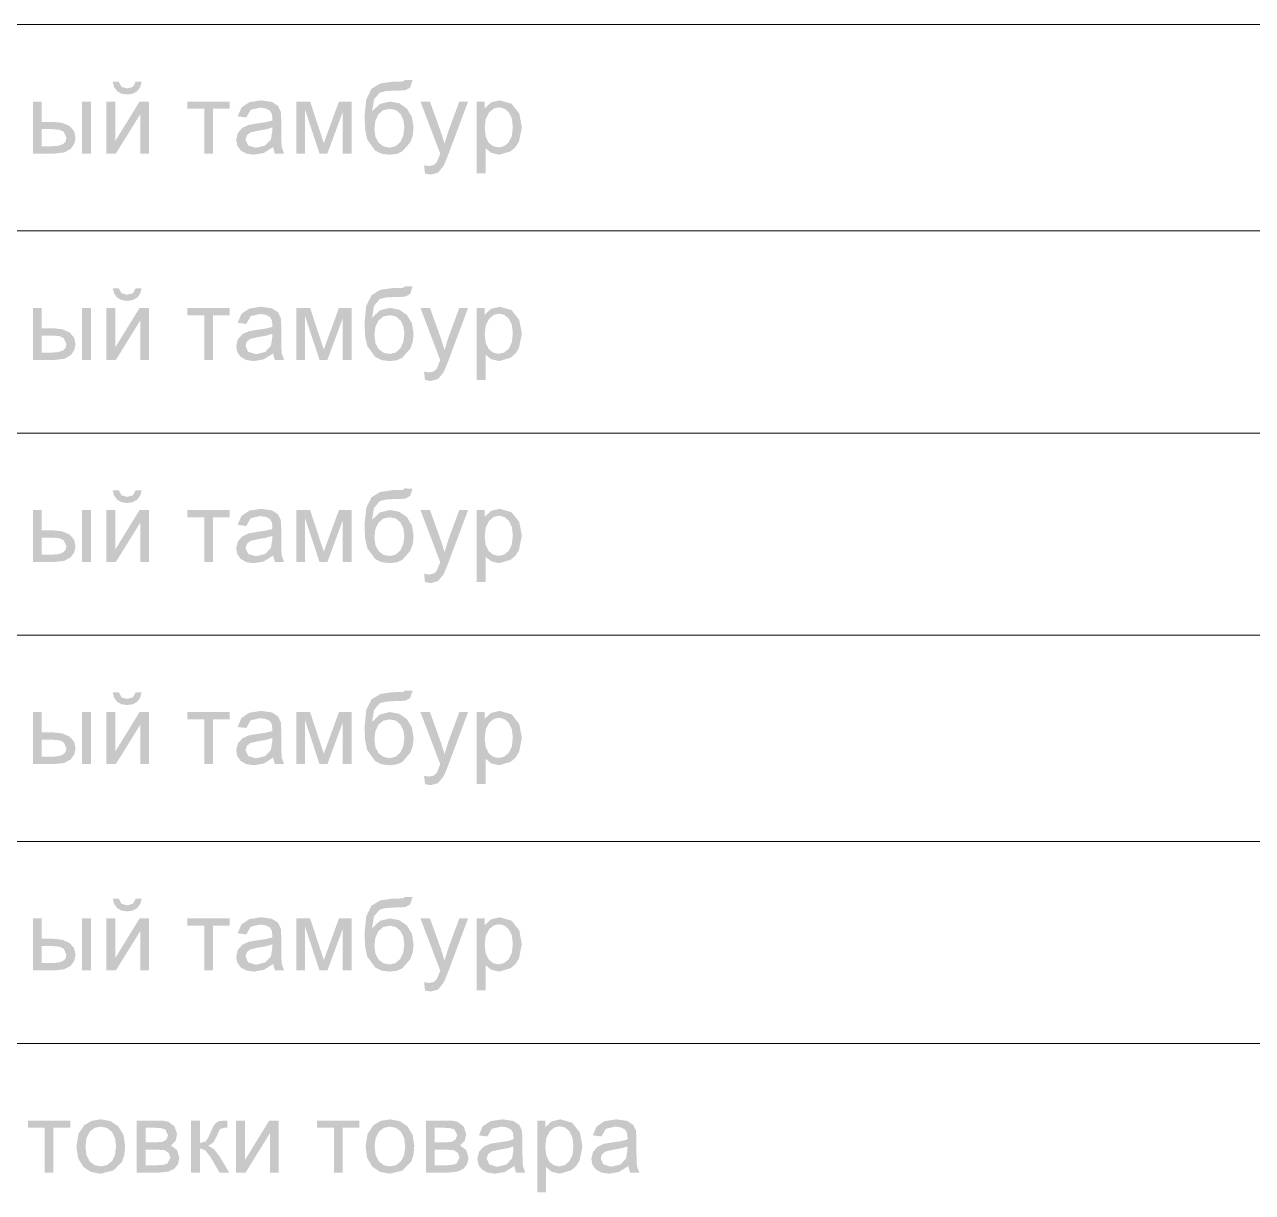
# Model space of a CAD drawing. Header units: millimetres. Extents: x 0 to 420, y 0 to 297.
# Drawn here: x 41.21 to 53.3, y 173.33 to 184.83 of the extents above; entities that cross this region are included whole.
import ezdxf

# ---------------------------------------------------------------- set-up
doc = ezdxf.new("R2010")
doc.units = ezdxf.units.MM

msp = doc.modelspace()

# ---------------------------------------------------------------- hatches: boundary and pattern name
h = msp.add_hatch(color=251)
h.paths.add_polyline_path([(42.01289, 184.069412), (42.099982, 184.069412), (42.099982, 183.679151), (42.340312, 184.069412), (42.434019, 184.069412), (42.434019, 183.557333), (42.347478, 183.557333), (42.347478, 183.945388), (42.106597, 183.557333), (42.01289, 183.557333)], flags=0)
h.paths.add_polyline_path([(42.301727, 184.263439), (42.360707, 184.263439), (42.345893, 184.210109), (42.31661, 184.170835), (42.273546, 184.146306), (42.218494, 184.138314), (42.162752, 184.146237), (42.119826, 184.170284), (42.090129, 184.209627), (42.075729, 184.263439), (42.13526, 184.263439), (42.161718, 184.214381), (42.215737, 184.198396), (42.274717, 184.21383)], flags=0)
h = msp.add_hatch(color=251)
h.paths.add_polyline_path([(44.951554, 184.281078), (45.028173, 184.280527), (45.005022, 184.208318), (44.959822, 184.182411), (44.918757, 184.178208), (44.851233, 184.176899), (44.760765, 184.171593), (44.70461, 184.155952), (44.648386, 184.089255), (44.629093, 183.972398), (44.705712, 184.045158), (44.804931, 184.069412), (44.897122, 184.052048), (44.971949, 183.999958), (45.021559, 183.918516), (45.038095, 183.813096), (45.029551, 183.731241), (45.004471, 183.665922), (44.925647, 183.577176), (44.87149, 183.553612), (44.801624, 183.545757), (44.720182, 183.556092), (44.65941, 183.587098), (44.58224, 183.694034), (44.561914, 183.7834), (44.55523, 183.921135), (44.572249, 184.090702), (44.623581, 184.194537), (44.710811, 184.247385), (44.835248, 184.265093), (44.904701, 184.265644), (44.93612, 184.267849)], flags=0)
h.paths.add_polyline_path([(44.947144, 183.815301), (44.937636, 183.887924), (44.909111, 183.946491), (44.863566, 183.984938), (44.802726, 183.997754), (44.738578, 183.98418), (44.691381, 183.943735), (44.661891, 183.880414), (44.652244, 183.799316), (44.662993, 183.720423), (44.695239, 183.662615), (44.743539, 183.627406), (44.802175, 183.615761), (44.860535, 183.629404), (44.906906, 183.670332), (44.936947, 183.733928)], flags=0)
h = msp.add_hatch(color=251)
h.paths.add_polyline_path([(41.774838, 184.069412), (41.861379, 184.069412), (41.861379, 183.557333), (41.774838, 183.557333)], flags=0)
h.paths.add_polyline_path([(41.289218, 184.069412), (41.375758, 184.069412), (41.375758, 183.86932), (41.486001, 183.86932), (41.581086, 183.85871), (41.651366, 183.827428), (41.69505, 183.777957), (41.709795, 183.712775), (41.69753, 183.6529), (41.661288, 183.602532), (41.598036, 183.568564), (41.505845, 183.557333), (41.289218, 183.557333)], flags=0)
h.paths.add_polyline_path([(41.375758, 183.628991), (41.46726, 183.628991), (41.53754, 183.633952), (41.584669, 183.648834), (41.61099, 183.674741), (41.619947, 183.712224), (41.593488, 183.771204), (41.551665, 183.791048), (41.478836, 183.797662), (41.375758, 183.797662)], flags=0)
for points in [[(42.811043, 184.069412), (43.227211, 184.069412), (43.227211, 183.997754), (43.062397, 183.997754), (43.062397, 183.557333), (42.976408, 183.557333), (42.976408, 183.997754), (42.811043, 183.997754)], [(43.884352, 184.069412), (44.019399, 184.069412), (44.153896, 183.659859), (44.303275, 184.069412), (44.428401, 184.069412), (44.428401, 183.557333), (44.341309, 183.557333), (44.341309, 183.969642), (44.189725, 183.557333), (44.112004, 183.557333), (43.969239, 183.989485), (43.969239, 183.557333), (43.884352, 183.557333)], [(45.150799, 183.359998), (45.141428, 183.441577), (45.191038, 183.43386), (45.236789, 183.443782), (45.265452, 183.470241), (45.276269, 183.493254), (45.292461, 183.535284), (45.300178, 183.55623), (45.105599, 184.069412), (45.199306, 184.069412), (45.305691, 183.772858), (45.342622, 183.654346), (45.378451, 183.771204), (45.488143, 184.069412), (45.574684, 184.069412), (45.380105, 183.548513), (45.352062, 183.477337), (45.331046, 183.432207), (45.27813, 183.369368), (45.207023, 183.349524)], [(42.811043, 182.037412), (43.227211, 182.037412), (43.227211, 181.965754), (43.062397, 181.965754), (43.062397, 181.525333), (42.976408, 181.525333), (42.976408, 181.965754), (42.811043, 181.965754)], [(43.884352, 182.037412), (44.019399, 182.037412), (44.153896, 181.627859), (44.303275, 182.037412), (44.428401, 182.037412), (44.428401, 181.525333), (44.341309, 181.525333), (44.341309, 181.937642), (44.189725, 181.525333), (44.112004, 181.525333), (43.969239, 181.957485), (43.969239, 181.525333), (43.884352, 181.525333)], [(45.150799, 181.327998), (45.141428, 181.409577), (45.191038, 181.40186), (45.236789, 181.411782), (45.265452, 181.438241), (45.276269, 181.461254), (45.292461, 181.503284), (45.300178, 181.52423), (45.105599, 182.037412), (45.199306, 182.037412), (45.305691, 181.740858), (45.342622, 181.622346), (45.378451, 181.739204), (45.488143, 182.037412), (45.574684, 182.037412), (45.380105, 181.516513), (45.352062, 181.445337), (45.331046, 181.400207), (45.27813, 181.337368), (45.207023, 181.317524)], [(42.811043, 180.047745), (43.227211, 180.047745), (43.227211, 179.976087), (43.062397, 179.976087), (43.062397, 179.535666), (42.976408, 179.535666), (42.976408, 179.976087), (42.811043, 179.976087)], [(43.884352, 180.047745), (44.019399, 180.047745), (44.153896, 179.638192), (44.303275, 180.047745), (44.428401, 180.047745), (44.428401, 179.535666), (44.341309, 179.535666), (44.341309, 179.947975), (44.189725, 179.535666), (44.112004, 179.535666), (43.969239, 179.967819), (43.969239, 179.535666), (43.884352, 179.535666)], [(45.150799, 179.338331), (45.141428, 179.419911), (45.191038, 179.412194), (45.236789, 179.422116), (45.265452, 179.448574), (45.276269, 179.471587), (45.292461, 179.513617), (45.300178, 179.534564), (45.105599, 180.047745), (45.199306, 180.047745), (45.305691, 179.751191), (45.342622, 179.63268), (45.378451, 179.749537), (45.488143, 180.047745), (45.574684, 180.047745), (45.380105, 179.526847), (45.352062, 179.455671), (45.331046, 179.41054), (45.27813, 179.347702), (45.207023, 179.327858)], [(42.811043, 178.058078), (43.227211, 178.058078), (43.227211, 177.98642), (43.062397, 177.98642), (43.062397, 177.545999), (42.976408, 177.545999), (42.976408, 177.98642), (42.811043, 177.98642)], [(43.884352, 178.058078), (44.019399, 178.058078), (44.153896, 177.648525), (44.303275, 178.058078), (44.428401, 178.058078), (44.428401, 177.545999), (44.341309, 177.545999), (44.341309, 177.958308), (44.189725, 177.545999), (44.112004, 177.545999), (43.969239, 177.978152), (43.969239, 177.545999), (43.884352, 177.545999)], [(45.150799, 177.348664), (45.141428, 177.430244), (45.191038, 177.422527), (45.236789, 177.432449), (45.265452, 177.458907), (45.276269, 177.481921), (45.292461, 177.523951), (45.300178, 177.544897), (45.105599, 178.058078), (45.199306, 178.058078), (45.305691, 177.761524), (45.342622, 177.643013), (45.378451, 177.759871), (45.488143, 178.058078), (45.574684, 178.058078), (45.380105, 177.53718), (45.352062, 177.466004), (45.331046, 177.420873), (45.27813, 177.358035), (45.207023, 177.338191)], [(42.811043, 176.026078), (43.227211, 176.026078), (43.227211, 175.95442), (43.062397, 175.95442), (43.062397, 175.513999), (42.976408, 175.513999), (42.976408, 175.95442), (42.811043, 175.95442)], [(43.884352, 176.026078), (44.019399, 176.026078), (44.153896, 175.616525), (44.303275, 176.026078), (44.428401, 176.026078), (44.428401, 175.513999), (44.341309, 175.513999), (44.341309, 175.926308), (44.189725, 175.513999), (44.112004, 175.513999), (43.969239, 175.946152), (43.969239, 175.513999), (43.884352, 175.513999)], [(45.150799, 175.316664), (45.141428, 175.398244), (45.191038, 175.390527), (45.236789, 175.400449), (45.265452, 175.426907), (45.276269, 175.449921), (45.292461, 175.491951), (45.300178, 175.512897), (45.105599, 176.026078), (45.199306, 176.026078), (45.305691, 175.729524), (45.342622, 175.611013), (45.378451, 175.727871), (45.488143, 176.026078), (45.574684, 176.026078), (45.380105, 175.50518), (45.352062, 175.434004), (45.331046, 175.388873), (45.27813, 175.326035), (45.207023, 175.306191)], [(41.241101, 174.036412), (41.657268, 174.036412), (41.657268, 173.964754), (41.492455, 173.964754), (41.492455, 173.524333), (41.406465, 173.524333), (41.406465, 173.964754), (41.241101, 173.964754)], [(42.847181, 174.036412), (42.934273, 174.036412), (42.934273, 173.815374), (42.992151, 173.830808), (43.012546, 173.861883), (43.041209, 173.923964), (43.063947, 173.974055), (43.08255, 174.00389), (43.11893, 174.029797), (43.186179, 174.036412), (43.203266, 174.036412), (43.203266, 173.964754), (43.179013, 173.965305), (43.135467, 173.954832), (43.122306, 173.933748), (43.104599, 173.891993), (43.068218, 173.82254), (43.017507, 173.787262), (43.073042, 173.753776), (43.12775, 173.683083), (43.222559, 173.524333), (43.127199, 173.524333), (43.034594, 173.683083), (42.984434, 173.745921), (42.934273, 173.761355), (42.934273, 173.524333), (42.847181, 173.524333)], [(43.289922, 174.036412), (43.377014, 174.036412), (43.377014, 173.646151), (43.617344, 174.036412), (43.71105, 174.036412), (43.71105, 173.524333), (43.62451, 173.524333), (43.62451, 173.912388), (43.383629, 173.524333), (43.289922, 173.524333)], [(44.088075, 174.036412), (44.504242, 174.036412), (44.504242, 173.964754), (44.339429, 173.964754), (44.339429, 173.524333), (44.253439, 173.524333), (44.253439, 173.964754), (44.088075, 173.964754)]]:
    msp.add_hatch(color=251).paths.add_polyline_path(points, flags=0)
h = msp.add_hatch(color=251)
h.paths.add_polyline_path([(43.654865, 183.620722), (43.56171, 183.562294), (43.465798, 183.545757), (43.391109, 183.556092), (43.336263, 183.587098), (43.302294, 183.633952), (43.291063, 183.69238), (43.308151, 183.760731), (43.352799, 183.810892), (43.415638, 183.839555), (43.492808, 183.852784), (43.58362, 183.866013), (43.647148, 183.88255), (43.647699, 183.905149), (43.641567, 183.95028), (43.623446, 183.980115), (43.581691, 184.001957), (43.524227, 184.009329), (43.433828, 183.987832), (43.390833, 183.911764), (43.305946, 183.92334), (43.34398, 184.011534), (43.420599, 184.062797), (43.536905, 184.080987), (43.643289, 184.065553), (43.703923, 184.026417), (43.730933, 183.967988), (43.735342, 183.887511), (43.735342, 183.771755), (43.736652, 183.673019), (43.740855, 183.618517), (43.762903, 183.557333), (43.671953, 183.557333)], flags=0)
h.paths.add_polyline_path([(43.647148, 183.814199), (43.588099, 183.796284), (43.505486, 183.781677), (43.429969, 183.764038), (43.395794, 183.735926), (43.383667, 183.694585), (43.409574, 183.636708), (43.486744, 183.613557), (43.576041, 183.635605), (43.633368, 183.695688), (43.647148, 183.78278)], flags=0)
h = msp.add_hatch(color=251)
h.paths.add_polyline_path([(45.65944, 183.3611), (45.65944, 184.069412), (45.738815, 184.069412), (45.738815, 184.003266), (45.801654, 184.061143), (45.887092, 184.080987), (46.002847, 184.047363), (46.078364, 183.952003), (46.104271, 183.817506), (46.076159, 183.675844), (46.041501, 183.620171), (45.994028, 183.579381), (45.881029, 183.545757), (45.802756, 183.563947), (45.746532, 183.610249), (45.746532, 183.3611)], flags=0)
h.paths.add_polyline_path([(45.738264, 183.81034), (45.748186, 183.724282), (45.777951, 183.664268), (45.822118, 183.629059), (45.874965, 183.617415), (45.928709, 183.629473), (45.974184, 183.665922), (46.00519, 183.728347), (46.015525, 183.818057), (46.005328, 183.903289), (45.975287, 183.964129), (45.930983, 184.000854), (45.878824, 184.013188), (45.826665, 184.000096), (45.780708, 183.961373), (45.748737, 183.897639)], flags=0)
h = msp.add_hatch(color=251)
h.paths.add_polyline_path([(42.01289, 182.037412), (42.099982, 182.037412), (42.099982, 181.647151), (42.340312, 182.037412), (42.434019, 182.037412), (42.434019, 181.525333), (42.347478, 181.525333), (42.347478, 181.913388), (42.106597, 181.525333), (42.01289, 181.525333)], flags=0)
h.paths.add_polyline_path([(42.301727, 182.231439), (42.360707, 182.231439), (42.345893, 182.178109), (42.31661, 182.138835), (42.273546, 182.114306), (42.218494, 182.106314), (42.162752, 182.114237), (42.119826, 182.138284), (42.090129, 182.177627), (42.075729, 182.231439), (42.13526, 182.231439), (42.161718, 182.182381), (42.215737, 182.166396), (42.274717, 182.18183)], flags=0)
h = msp.add_hatch(color=251)
h.paths.add_polyline_path([(44.951554, 182.249078), (45.028173, 182.248527), (45.005022, 182.176318), (44.959822, 182.150411), (44.918757, 182.146208), (44.851233, 182.144899), (44.760765, 182.139593), (44.70461, 182.123952), (44.648386, 182.057255), (44.629093, 181.940398), (44.705712, 182.013158), (44.804931, 182.037412), (44.897122, 182.020048), (44.971949, 181.967958), (45.021559, 181.886516), (45.038095, 181.781096), (45.029551, 181.699241), (45.004471, 181.633922), (44.925647, 181.545176), (44.87149, 181.521612), (44.801624, 181.513757), (44.720182, 181.524092), (44.65941, 181.555098), (44.58224, 181.662034), (44.561914, 181.7514), (44.55523, 181.889135), (44.572249, 182.058702), (44.623581, 182.162537), (44.710811, 182.215385), (44.835248, 182.233093), (44.904701, 182.233644), (44.93612, 182.235849)], flags=0)
h.paths.add_polyline_path([(44.947144, 181.783301), (44.937636, 181.855924), (44.909111, 181.914491), (44.863566, 181.952938), (44.802726, 181.965754), (44.738578, 181.95218), (44.691381, 181.911735), (44.661891, 181.848414), (44.652244, 181.767316), (44.662993, 181.688423), (44.695239, 181.630615), (44.743539, 181.595406), (44.802175, 181.583761), (44.860535, 181.597404), (44.906906, 181.638332), (44.936947, 181.701928)], flags=0)
h = msp.add_hatch(color=251)
h.paths.add_polyline_path([(41.774838, 182.037412), (41.861379, 182.037412), (41.861379, 181.525333), (41.774838, 181.525333)], flags=0)
h.paths.add_polyline_path([(41.289218, 182.037412), (41.375758, 182.037412), (41.375758, 181.83732), (41.486001, 181.83732), (41.581086, 181.82671), (41.651366, 181.795428), (41.69505, 181.745957), (41.709795, 181.680775), (41.69753, 181.6209), (41.661288, 181.570532), (41.598036, 181.536564), (41.505845, 181.525333), (41.289218, 181.525333)], flags=0)
h.paths.add_polyline_path([(41.375758, 181.596991), (41.46726, 181.596991), (41.53754, 181.601952), (41.584669, 181.616834), (41.61099, 181.642741), (41.619947, 181.680224), (41.593488, 181.739204), (41.551665, 181.759048), (41.478836, 181.765662), (41.375758, 181.765662)], flags=0)
h = msp.add_hatch(color=251)
h.paths.add_polyline_path([(43.654865, 181.588722), (43.56171, 181.530294), (43.465798, 181.513757), (43.391109, 181.524092), (43.336263, 181.555098), (43.302294, 181.601952), (43.291063, 181.66038), (43.308151, 181.728731), (43.352799, 181.778892), (43.415638, 181.807555), (43.492808, 181.820784), (43.58362, 181.834013), (43.647148, 181.85055), (43.647699, 181.873149), (43.641567, 181.91828), (43.623446, 181.948115), (43.581691, 181.969957), (43.524227, 181.977329), (43.433828, 181.955832), (43.390833, 181.879764), (43.305946, 181.89134), (43.34398, 181.979534), (43.420599, 182.030797), (43.536905, 182.048987), (43.643289, 182.033553), (43.703923, 181.994417), (43.730933, 181.935988), (43.735342, 181.855511), (43.735342, 181.739755), (43.736652, 181.641019), (43.740855, 181.586518), (43.762903, 181.525333), (43.671953, 181.525333)], flags=0)
h.paths.add_polyline_path([(43.647148, 181.782199), (43.588099, 181.764284), (43.505486, 181.749677), (43.429969, 181.732038), (43.395794, 181.703926), (43.383667, 181.662585), (43.409574, 181.604708), (43.486744, 181.581557), (43.576041, 181.603605), (43.633368, 181.663688), (43.647148, 181.75078)], flags=0)
h = msp.add_hatch(color=251)
h.paths.add_polyline_path([(45.65944, 181.3291), (45.65944, 182.037412), (45.738815, 182.037412), (45.738815, 181.971266), (45.801654, 182.029143), (45.887092, 182.048987), (46.002847, 182.015363), (46.078364, 181.920003), (46.104271, 181.785506), (46.076159, 181.643844), (46.041501, 181.588171), (45.994028, 181.547381), (45.881029, 181.513757), (45.802756, 181.531947), (45.746532, 181.578249), (45.746532, 181.3291)], flags=0)
h.paths.add_polyline_path([(45.738264, 181.77834), (45.748186, 181.692282), (45.777951, 181.632268), (45.822118, 181.597059), (45.874965, 181.585415), (45.928709, 181.597473), (45.974184, 181.633922), (46.00519, 181.696347), (46.015525, 181.786057), (46.005328, 181.871289), (45.975287, 181.932129), (45.930983, 181.968854), (45.878824, 181.981188), (45.826665, 181.968096), (45.780708, 181.929373), (45.748737, 181.865639)], flags=0)
h = msp.add_hatch(color=251)
h.paths.add_polyline_path([(42.01289, 180.047745), (42.099982, 180.047745), (42.099982, 179.657485), (42.340312, 180.047745), (42.434019, 180.047745), (42.434019, 179.535666), (42.347478, 179.535666), (42.347478, 179.923722), (42.106597, 179.535666), (42.01289, 179.535666)], flags=0)
h.paths.add_polyline_path([(42.301727, 180.241773), (42.360707, 180.241773), (42.345893, 180.188443), (42.31661, 180.149169), (42.273546, 180.124639), (42.218494, 180.116647), (42.162752, 180.124571), (42.119826, 180.148617), (42.090129, 180.18796), (42.075729, 180.241773), (42.13526, 180.241773), (42.161718, 180.192715), (42.215737, 180.176729), (42.274717, 180.192163)], flags=0)
h = msp.add_hatch(color=251)
h.paths.add_polyline_path([(44.951554, 180.259412), (45.028173, 180.25886), (45.005022, 180.186651), (44.959822, 180.160744), (44.918757, 180.156541), (44.851233, 180.155232), (44.760765, 180.149926), (44.70461, 180.134286), (44.648386, 180.067589), (44.629093, 179.950731), (44.705712, 180.023491), (44.804931, 180.047745), (44.897122, 180.030382), (44.971949, 179.978292), (45.021559, 179.89685), (45.038095, 179.79143), (45.029551, 179.709574), (45.004471, 179.644255), (44.925647, 179.55551), (44.87149, 179.531945), (44.801624, 179.52409), (44.720182, 179.534426), (44.65941, 179.565432), (44.58224, 179.672367), (44.561914, 179.761733), (44.55523, 179.899468), (44.572249, 180.069036), (44.623581, 180.172871), (44.710811, 180.225719), (44.835248, 180.243426), (44.904701, 180.243978), (44.93612, 180.246182)], flags=0)
h.paths.add_polyline_path([(44.947144, 179.793635), (44.937636, 179.866257), (44.909111, 179.924824), (44.863566, 179.963271), (44.802726, 179.976087), (44.738578, 179.962513), (44.691381, 179.922068), (44.661891, 179.858747), (44.652244, 179.777649), (44.662993, 179.698757), (44.695239, 179.640948), (44.743539, 179.605739), (44.802175, 179.594095), (44.860535, 179.607737), (44.906906, 179.648665), (44.936947, 179.712262)], flags=0)
h = msp.add_hatch(color=251)
h.paths.add_polyline_path([(41.774838, 180.047745), (41.861379, 180.047745), (41.861379, 179.535666), (41.774838, 179.535666)], flags=0)
h.paths.add_polyline_path([(41.289218, 180.047745), (41.375758, 180.047745), (41.375758, 179.847654), (41.486001, 179.847654), (41.581086, 179.837043), (41.651366, 179.805761), (41.69505, 179.75629), (41.709795, 179.691109), (41.69753, 179.631233), (41.661288, 179.580866), (41.598036, 179.546897), (41.505845, 179.535666), (41.289218, 179.535666)], flags=0)
h.paths.add_polyline_path([(41.375758, 179.607324), (41.46726, 179.607324), (41.53754, 179.612285), (41.584669, 179.627168), (41.61099, 179.653075), (41.619947, 179.690557), (41.593488, 179.749537), (41.551665, 179.769381), (41.478836, 179.775996), (41.375758, 179.775996)], flags=0)
h = msp.add_hatch(color=251)
h.paths.add_polyline_path([(43.654865, 179.599056), (43.56171, 179.540627), (43.465798, 179.52409), (43.391109, 179.534426), (43.336263, 179.565432), (43.302294, 179.612285), (43.291063, 179.670714), (43.308151, 179.739064), (43.352799, 179.789225), (43.415638, 179.817888), (43.492808, 179.831117), (43.58362, 179.844347), (43.647148, 179.860883), (43.647699, 179.883483), (43.641567, 179.928614), (43.623446, 179.958448), (43.581691, 179.98029), (43.524227, 179.987662), (43.433828, 179.966165), (43.390833, 179.890097), (43.305946, 179.901673), (43.34398, 179.989867), (43.420599, 180.04113), (43.536905, 180.05932), (43.643289, 180.043886), (43.703923, 180.00475), (43.730933, 179.946321), (43.735342, 179.865844), (43.735342, 179.750089), (43.736652, 179.651352), (43.740855, 179.596851), (43.762903, 179.535666), (43.671953, 179.535666)], flags=0)
h.paths.add_polyline_path([(43.647148, 179.792532), (43.588099, 179.774618), (43.505486, 179.760011), (43.429969, 179.742372), (43.395794, 179.71426), (43.383667, 179.672919), (43.409574, 179.615041), (43.486744, 179.59189), (43.576041, 179.613939), (43.633368, 179.674021), (43.647148, 179.761113)], flags=0)
h = msp.add_hatch(color=251)
h.paths.add_polyline_path([(45.65944, 179.339433), (45.65944, 180.047745), (45.738815, 180.047745), (45.738815, 179.981599), (45.801654, 180.039477), (45.887092, 180.05932), (46.002847, 180.025696), (46.078364, 179.930336), (46.104271, 179.79584), (46.076159, 179.654177), (46.041501, 179.598504), (45.994028, 179.557715), (45.881029, 179.52409), (45.802756, 179.542281), (45.746532, 179.588583), (45.746532, 179.339433)], flags=0)
h.paths.add_polyline_path([(45.738264, 179.788674), (45.748186, 179.702615), (45.777951, 179.642602), (45.822118, 179.607393), (45.874965, 179.595748), (45.928709, 179.607806), (45.974184, 179.644255), (46.00519, 179.70668), (46.015525, 179.796391), (46.005328, 179.881622), (45.975287, 179.942463), (45.930983, 179.979188), (45.878824, 179.991521), (45.826665, 179.97843), (45.780708, 179.939707), (45.748737, 179.875972)], flags=0)
h = msp.add_hatch(color=251)
h.paths.add_polyline_path([(42.01289, 178.058078), (42.099982, 178.058078), (42.099982, 177.667818), (42.340312, 178.058078), (42.434019, 178.058078), (42.434019, 177.545999), (42.347478, 177.545999), (42.347478, 177.934055), (42.106597, 177.545999), (42.01289, 177.545999)], flags=0)
h.paths.add_polyline_path([(42.301727, 178.252106), (42.360707, 178.252106), (42.345893, 178.198776), (42.31661, 178.159502), (42.273546, 178.134973), (42.218494, 178.12698), (42.162752, 178.134904), (42.119826, 178.158951), (42.090129, 178.198294), (42.075729, 178.252106), (42.13526, 178.252106), (42.161718, 178.203048), (42.215737, 178.187063), (42.274717, 178.202497)], flags=0)
h = msp.add_hatch(color=251)
h.paths.add_polyline_path([(44.951554, 178.269745), (45.028173, 178.269194), (45.005022, 178.196985), (44.959822, 178.171077), (44.918757, 178.166874), (44.851233, 178.165565), (44.760765, 178.16026), (44.70461, 178.144619), (44.648386, 178.077922), (44.629093, 177.961064), (44.705712, 178.033825), (44.804931, 178.058078), (44.897122, 178.040715), (44.971949, 177.988625), (45.021559, 177.907183), (45.038095, 177.801763), (45.029551, 177.719908), (45.004471, 177.654589), (44.925647, 177.565843), (44.87149, 177.542279), (44.801624, 177.534424), (44.720182, 177.544759), (44.65941, 177.575765), (44.58224, 177.682701), (44.561914, 177.772066), (44.55523, 177.909801), (44.572249, 178.079369), (44.623581, 178.183204), (44.710811, 178.236052), (44.835248, 178.25376), (44.904701, 178.254311), (44.93612, 178.256516)], flags=0)
h.paths.add_polyline_path([(44.947144, 177.803968), (44.937636, 177.876591), (44.909111, 177.935157), (44.863566, 177.973605), (44.802726, 177.98642), (44.738578, 177.972847), (44.691381, 177.932401), (44.661891, 177.86908), (44.652244, 177.787983), (44.662993, 177.70909), (44.695239, 177.651281), (44.743539, 177.616073), (44.802175, 177.604428), (44.860535, 177.618071), (44.906906, 177.658998), (44.936947, 177.722595)], flags=0)
h = msp.add_hatch(color=251)
h.paths.add_polyline_path([(41.774838, 178.058078), (41.861379, 178.058078), (41.861379, 177.545999), (41.774838, 177.545999)], flags=0)
h.paths.add_polyline_path([(41.289218, 178.058078), (41.375758, 178.058078), (41.375758, 177.857987), (41.486001, 177.857987), (41.581086, 177.847376), (41.651366, 177.816095), (41.69505, 177.766623), (41.709795, 177.701442), (41.69753, 177.641566), (41.661288, 177.591199), (41.598036, 177.55723), (41.505845, 177.545999), (41.289218, 177.545999)], flags=0)
h.paths.add_polyline_path([(41.375758, 177.617657), (41.46726, 177.617657), (41.53754, 177.622618), (41.584669, 177.637501), (41.61099, 177.663408), (41.619947, 177.700891), (41.593488, 177.759871), (41.551665, 177.779715), (41.478836, 177.786329), (41.375758, 177.786329)], flags=0)
h = msp.add_hatch(color=251)
h.paths.add_polyline_path([(43.654865, 177.609389), (43.56171, 177.55096), (43.465798, 177.534424), (43.391109, 177.544759), (43.336263, 177.575765), (43.302294, 177.622618), (43.291063, 177.681047), (43.308151, 177.749398), (43.352799, 177.799558), (43.415638, 177.828222), (43.492808, 177.841451), (43.58362, 177.85468), (43.647148, 177.871216), (43.647699, 177.893816), (43.641567, 177.938947), (43.623446, 177.968781), (43.581691, 177.990623), (43.524227, 177.997996), (43.433828, 177.976498), (43.390833, 177.900431), (43.305946, 177.912006), (43.34398, 178.000201), (43.420599, 178.051464), (43.536905, 178.069654), (43.643289, 178.05422), (43.703923, 178.015083), (43.730933, 177.956655), (43.735342, 177.876177), (43.735342, 177.760422), (43.736652, 177.661686), (43.740855, 177.607184), (43.762903, 177.545999), (43.671953, 177.545999)], flags=0)
h.paths.add_polyline_path([(43.647148, 177.802866), (43.588099, 177.784951), (43.505486, 177.770344), (43.429969, 177.752705), (43.395794, 177.724593), (43.383667, 177.683252), (43.409574, 177.625374), (43.486744, 177.602223), (43.576041, 177.624272), (43.633368, 177.684354), (43.647148, 177.771446)], flags=0)
h = msp.add_hatch(color=251)
h.paths.add_polyline_path([(45.65944, 177.349767), (45.65944, 178.058078), (45.738815, 178.058078), (45.738815, 177.991932), (45.801654, 178.04981), (45.887092, 178.069654), (46.002847, 178.03603), (46.078364, 177.940669), (46.104271, 177.806173), (46.076159, 177.664511), (46.041501, 177.608838), (45.994028, 177.568048), (45.881029, 177.534424), (45.802756, 177.552614), (45.746532, 177.598916), (45.746532, 177.349767)], flags=0)
h.paths.add_polyline_path([(45.738264, 177.799007), (45.748186, 177.712949), (45.777951, 177.652935), (45.822118, 177.617726), (45.874965, 177.606082), (45.928709, 177.61814), (45.974184, 177.654589), (46.00519, 177.717014), (46.015525, 177.806724), (46.005328, 177.891956), (45.975287, 177.952796), (45.930983, 177.989521), (45.878824, 178.001854), (45.826665, 177.988763), (45.780708, 177.95004), (45.748737, 177.886306)], flags=0)
h = msp.add_hatch(color=251)
h.paths.add_polyline_path([(42.01289, 176.026078), (42.099982, 176.026078), (42.099982, 175.635818), (42.340312, 176.026078), (42.434019, 176.026078), (42.434019, 175.513999), (42.347478, 175.513999), (42.347478, 175.902055), (42.106597, 175.513999), (42.01289, 175.513999)], flags=0)
h.paths.add_polyline_path([(42.301727, 176.220106), (42.360707, 176.220106), (42.345893, 176.166776), (42.31661, 176.127502), (42.273546, 176.102973), (42.218494, 176.09498), (42.162752, 176.102904), (42.119826, 176.126951), (42.090129, 176.166294), (42.075729, 176.220106), (42.13526, 176.220106), (42.161718, 176.171048), (42.215737, 176.155063), (42.274717, 176.170497)], flags=0)
h = msp.add_hatch(color=251)
h.paths.add_polyline_path([(44.951554, 176.237745), (45.028173, 176.237194), (45.005022, 176.164985), (44.959822, 176.139077), (44.918757, 176.134874), (44.851233, 176.133565), (44.760765, 176.12826), (44.70461, 176.112619), (44.648386, 176.045922), (44.629093, 175.929064), (44.705712, 176.001825), (44.804931, 176.026078), (44.897122, 176.008715), (44.971949, 175.956625), (45.021559, 175.875183), (45.038095, 175.769763), (45.029551, 175.687908), (45.004471, 175.622589), (44.925647, 175.533843), (44.87149, 175.510279), (44.801624, 175.502424), (44.720182, 175.512759), (44.65941, 175.543765), (44.58224, 175.650701), (44.561914, 175.740066), (44.55523, 175.877801), (44.572249, 176.047369), (44.623581, 176.151204), (44.710811, 176.204052), (44.835248, 176.22176), (44.904701, 176.222311), (44.93612, 176.224516)], flags=0)
h.paths.add_polyline_path([(44.947144, 175.771968), (44.937636, 175.844591), (44.909111, 175.903157), (44.863566, 175.941605), (44.802726, 175.95442), (44.738578, 175.940847), (44.691381, 175.900401), (44.661891, 175.83708), (44.652244, 175.755983), (44.662993, 175.67709), (44.695239, 175.619281), (44.743539, 175.584073), (44.802175, 175.572428), (44.860535, 175.586071), (44.906906, 175.626998), (44.936947, 175.690595)], flags=0)
h = msp.add_hatch(color=251)
h.paths.add_polyline_path([(43.654865, 175.577389), (43.56171, 175.51896), (43.465798, 175.502424), (43.391109, 175.512759), (43.336263, 175.543765), (43.302294, 175.590618), (43.291063, 175.649047), (43.308151, 175.717398), (43.352799, 175.767558), (43.415638, 175.796222), (43.492808, 175.809451), (43.58362, 175.82268), (43.647148, 175.839216), (43.647699, 175.861816), (43.641567, 175.906947), (43.623446, 175.936781), (43.581691, 175.958623), (43.524227, 175.965996), (43.433828, 175.944498), (43.390833, 175.868431), (43.305946, 175.880006), (43.34398, 175.968201), (43.420599, 176.019464), (43.536905, 176.037654), (43.643289, 176.02222), (43.703923, 175.983083), (43.730933, 175.924655), (43.735342, 175.844177), (43.735342, 175.728422), (43.736652, 175.629686), (43.740855, 175.575184), (43.762903, 175.513999), (43.671953, 175.513999)], flags=0)
h.paths.add_polyline_path([(43.647148, 175.770866), (43.588099, 175.752951), (43.505486, 175.738344), (43.429969, 175.720705), (43.395794, 175.692593), (43.383667, 175.651252), (43.409574, 175.593374), (43.486744, 175.570223), (43.576041, 175.592272), (43.633368, 175.652354), (43.647148, 175.739446)], flags=0)
h = msp.add_hatch(color=251)
h.paths.add_polyline_path([(45.65944, 175.317767), (45.65944, 176.026078), (45.738815, 176.026078), (45.738815, 175.959932), (45.801654, 176.01781), (45.887092, 176.037654), (46.002847, 176.00403), (46.078364, 175.908669), (46.104271, 175.774173), (46.076159, 175.632511), (46.041501, 175.576838), (45.994028, 175.536048), (45.881029, 175.502424), (45.802756, 175.520614), (45.746532, 175.566916), (45.746532, 175.317767)], flags=0)
h.paths.add_polyline_path([(45.738264, 175.767007), (45.748186, 175.680949), (45.777951, 175.620935), (45.822118, 175.585726), (45.874965, 175.574082), (45.928709, 175.58614), (45.974184, 175.622589), (46.00519, 175.685014), (46.015525, 175.774724), (46.005328, 175.859956), (45.975287, 175.920796), (45.930983, 175.957521), (45.878824, 175.969854), (45.826665, 175.956763), (45.780708, 175.91804), (45.748737, 175.854306)], flags=0)
h = msp.add_hatch(color=251)
h.paths.add_polyline_path([(41.774838, 176.026078), (41.861379, 176.026078), (41.861379, 175.513999), (41.774838, 175.513999)], flags=0)
h.paths.add_polyline_path([(41.289218, 176.026078), (41.375758, 176.026078), (41.375758, 175.825987), (41.486001, 175.825987), (41.581086, 175.815376), (41.651366, 175.784095), (41.69505, 175.734623), (41.709795, 175.669442), (41.69753, 175.609566), (41.661288, 175.559199), (41.598036, 175.52523), (41.505845, 175.513999), (41.289218, 175.513999)], flags=0)
h.paths.add_polyline_path([(41.375758, 175.585657), (41.46726, 175.585657), (41.53754, 175.590618), (41.584669, 175.605501), (41.61099, 175.631408), (41.619947, 175.668891), (41.593488, 175.727871), (41.551665, 175.747715), (41.478836, 175.754329), (41.375758, 175.754329)], flags=0)
h = msp.add_hatch(color=251)
h.paths.add_polyline_path([(41.718364, 173.780648), (41.737932, 173.904327), (41.797188, 173.991212), (41.870431, 174.033656), (41.958143, 174.047987), (42.054123, 174.030624), (42.130673, 173.978534), (42.181041, 173.896196), (42.197922, 173.787814), (42.19048, 173.699068), (42.168156, 173.63182), (42.082166, 173.544176), (41.958143, 173.512757), (41.860991, 173.529845), (41.78451, 173.581659), (41.734901, 173.66565)], flags=0)
h.paths.add_polyline_path([(41.80711, 173.780648), (41.817859, 173.694176), (41.850105, 173.632922), (41.898543, 173.596473), (41.958143, 173.584415), (42.017261, 173.596542), (42.06563, 173.633473), (42.097876, 173.695416), (42.108625, 173.783404), (42.097876, 173.8665), (42.06563, 173.927271), (42.017261, 173.963996), (41.958143, 173.976329), (41.898543, 173.963996), (41.850105, 173.927271), (41.817859, 173.866155)], flags=0)
h = msp.add_hatch(color=251)
h.paths.add_polyline_path([(42.312204, 174.036412), (42.512296, 174.036412), (42.576443, 174.033242), (42.621987, 174.024285), (42.683723, 173.979085), (42.709631, 173.900813), (42.694197, 173.83632), (42.648997, 173.791121), (42.708528, 173.745921), (42.732782, 173.667649), (42.717141, 173.604121), (42.680416, 173.55961), (42.622539, 173.533083), (42.543164, 173.524333), (42.312204, 173.524333)], flags=0)
h.paths.add_polyline_path([(42.399296, 173.820886), (42.491901, 173.820886), (42.567417, 173.826399), (42.6049, 173.850101), (42.621436, 173.892544), (42.592773, 173.948768), (42.553843, 173.960688), (42.494657, 173.964754), (42.399296, 173.964754)], flags=0)
h.paths.add_polyline_path([(42.399296, 173.595991), (42.513398, 173.595991), (42.575479, 173.600194), (42.614822, 173.613078), (42.643485, 173.672058), (42.6275, 173.717258), (42.586158, 173.744268), (42.504027, 173.74978), (42.399296, 173.74978)], flags=0)
h = msp.add_hatch(color=251)
h.paths.add_polyline_path([(44.565339, 173.780648), (44.584907, 173.904327), (44.644162, 173.991212), (44.717405, 174.033656), (44.805117, 174.047987), (44.901098, 174.030624), (44.977648, 173.978534), (45.028015, 173.896196), (45.044896, 173.787814), (45.037454, 173.699068), (45.01513, 173.63182), (44.929141, 173.544176), (44.805117, 173.512757), (44.707966, 173.529845), (44.631484, 173.581659), (44.581875, 173.66565)], flags=0)
h.paths.add_polyline_path([(44.654084, 173.780648), (44.664833, 173.694176), (44.697079, 173.632922), (44.745517, 173.596473), (44.805117, 173.584415), (44.864235, 173.596542), (44.912604, 173.633473), (44.94485, 173.695416), (44.955599, 173.783404), (44.94485, 173.8665), (44.912604, 173.927271), (44.864235, 173.963996), (44.805117, 173.976329), (44.745517, 173.963996), (44.697079, 173.927271), (44.664833, 173.866155)], flags=0)
h = msp.add_hatch(color=251)
h.paths.add_polyline_path([(45.159179, 174.036412), (45.35927, 174.036412), (45.423417, 174.033242), (45.468962, 174.024285), (45.530698, 173.979085), (45.556605, 173.900813), (45.541171, 173.83632), (45.495971, 173.791121), (45.555502, 173.745921), (45.579756, 173.667649), (45.564115, 173.604121), (45.52739, 173.55961), (45.469513, 173.533083), (45.390138, 173.524333), (45.159179, 173.524333)], flags=0)
h.paths.add_polyline_path([(45.246271, 173.820886), (45.338875, 173.820886), (45.414391, 173.826399), (45.451874, 173.850101), (45.46841, 173.892544), (45.439747, 173.948768), (45.400818, 173.960688), (45.341631, 173.964754), (45.246271, 173.964754)], flags=0)
h.paths.add_polyline_path([(45.246271, 173.595991), (45.360372, 173.595991), (45.422453, 173.600194), (45.461796, 173.613078), (45.490459, 173.672058), (45.474474, 173.717258), (45.433133, 173.744268), (45.351002, 173.74978), (45.246271, 173.74978)], flags=0)
h = msp.add_hatch(color=251)
h.paths.add_polyline_path([(46.029294, 173.587722), (45.936139, 173.529294), (45.840227, 173.512757), (45.765538, 173.523092), (45.710692, 173.554098), (45.676723, 173.600952), (45.665492, 173.65938), (45.68258, 173.727731), (45.727228, 173.777892), (45.790067, 173.806555), (45.867237, 173.819784), (45.95805, 173.833013), (46.021577, 173.84955), (46.022128, 173.872149), (46.015996, 173.91728), (45.997875, 173.947115), (45.95612, 173.968957), (45.898656, 173.976329), (45.808257, 173.954832), (45.765262, 173.878764), (45.680375, 173.89034), (45.718409, 173.978534), (45.795028, 174.029797), (45.911334, 174.047987), (46.017719, 174.032553), (46.078352, 173.993417), (46.105362, 173.934988), (46.109772, 173.854511), (46.109772, 173.738755), (46.111081, 173.640019), (46.115284, 173.585518), (46.137332, 173.524333), (46.046382, 173.524333)], flags=0)
h.paths.add_polyline_path([(46.021577, 173.781199), (45.962528, 173.763284), (45.879915, 173.748677), (45.804398, 173.731038), (45.770223, 173.702926), (45.758096, 173.661585), (45.784003, 173.603708), (45.861174, 173.580557), (45.95047, 173.602605), (46.007797, 173.662688), (46.021577, 173.74978)], flags=0)
h = msp.add_hatch(color=251)
h.paths.add_polyline_path([(46.256025, 173.3281), (46.256025, 174.036412), (46.3354, 174.036412), (46.3354, 173.970266), (46.398238, 174.028143), (46.483677, 174.047987), (46.599432, 174.014363), (46.674949, 173.919003), (46.700856, 173.784506), (46.672744, 173.642844), (46.638086, 173.587171), (46.590613, 173.546381), (46.477613, 173.512757), (46.399341, 173.530947), (46.343117, 173.577249), (46.343117, 173.3281)], flags=0)
h.paths.add_polyline_path([(46.334849, 173.77734), (46.344771, 173.691282), (46.374536, 173.631268), (46.418702, 173.59606), (46.47155, 173.584415), (46.525294, 173.596473), (46.570769, 173.632922), (46.601775, 173.695347), (46.61211, 173.785057), (46.601912, 173.870289), (46.571871, 173.93113), (46.527567, 173.967854), (46.475409, 173.980188), (46.42325, 173.967096), (46.377292, 173.928373), (46.345322, 173.864639)], flags=0)
h = msp.add_hatch(color=251)
h.paths.add_polyline_path([(47.151931, 173.587722), (47.058776, 173.529294), (46.962864, 173.512757), (46.888174, 173.523092), (46.833328, 173.554098), (46.79936, 173.600952), (46.788129, 173.65938), (46.805216, 173.727731), (46.849865, 173.777892), (46.912703, 173.806555), (46.989874, 173.819784), (47.080686, 173.833013), (47.144214, 173.84955), (47.144765, 173.872149), (47.138633, 173.91728), (47.120512, 173.947115), (47.078757, 173.968957), (47.021293, 173.976329), (46.930894, 173.954832), (46.887899, 173.878764), (46.803012, 173.89034), (46.841045, 173.978534), (46.917664, 174.029797), (47.033971, 174.047987), (47.140355, 174.032553), (47.200989, 173.993417), (47.227999, 173.934988), (47.232408, 173.854511), (47.232408, 173.738755), (47.233717, 173.640019), (47.23792, 173.585518), (47.259969, 173.524333), (47.169019, 173.524333)], flags=0)
h.paths.add_polyline_path([(47.144214, 173.781199), (47.085165, 173.763284), (47.002552, 173.748677), (46.927035, 173.731038), (46.89286, 173.702926), (46.880733, 173.661585), (46.90664, 173.603708), (46.98381, 173.580557), (47.073107, 173.602605), (47.130434, 173.662688), (47.144214, 173.74978)], flags=0)

# ---------------------------------------------------------------- linework, layer by layer
at = {"color": 7, "lineweight": 0}
for points in [[(28.913668, 184.827333), (77.681668, 184.827333)], [(28.913668, 182.795333), (77.681668, 182.795333)], [(28.913668, 180.805666), (77.681668, 180.805666)], [(28.913668, 178.815999), (77.681668, 178.815999)], [(28.913668, 176.783999), (77.681668, 176.783999)], [(28.913668, 174.794333), (77.681668, 174.794333)]]:
    msp.add_lwpolyline(points, dxfattribs=at)

doc.saveas('drawing.dxf')
